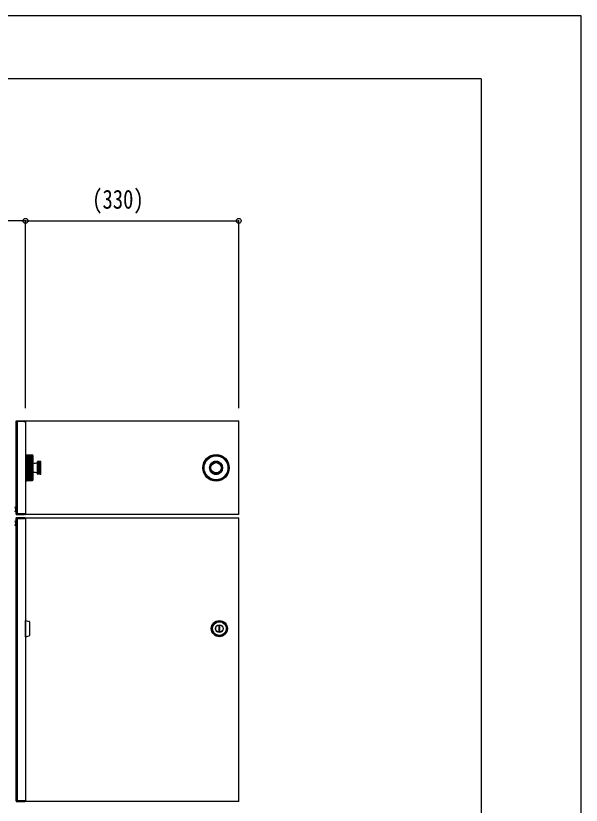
# Model space of a CAD drawing. Units: millimetres, scale not verified. Extents: x -2102 to 2102, y -1485 to 1485.
# Drawn here: x 1227 to 2102, y 262 to 1485 of the extents above; entities that cross this region are included whole.
import ezdxf
from ezdxf.enums import TextEntityAlignment as Align

# ---------------------------------------------------------------- set-up
doc = ezdxf.new("R2010")
doc.units = ezdxf.units.MM
doc.header["$LTSCALE"] = 8
for name, color, linetype in [('0-3_YKK_A1', 4, 'Continuous'), ('0-4_YKK_D', 6, 'Continuous'), ('0-5_YKK_ZWAK', 7, 'Continuous')]:
    doc.layers.add(name, color=color, linetype=linetype)
doc.styles.add('ＭＳ ゴシック', font='')
doc.styles.get('ＭＳ ゴシック').set_extended_font_data('MS Gothic')

msp = doc.modelspace()

# ---------------------------------------------------------------- linework, layer by layer
at = {"layer": '0-3_YKK_A1'}
for p, q in [((1227.374, 856.5), (1227.374, 713.5)), ((1227.374, 856.5), (1227.774, 856.5)), ((1227.764, 857.5), (1227.764, 856.7)), ((1227.764, 857.5), (1228.014, 857.5)), ((1227.774, 856.7), (1227.764, 856.7)), ((1227.774, 856.7), (1227.774, 856.5)), ((1228.014, 857.5), (1228.174, 857.5)), ((1228.014, 857.5), (1228.014, 857.433)), ((1228.174, 857.5), (1572.407, 857.5)), ((1228.31, 856.7), (1228.31, 854.5)), ((1229.11, 857.5), (1229.31, 857.5)), ((1229.11, 856.7), (1229.31, 856.7)), ((1229.11, 856.7), (1229.11, 854.5)), ((1229.31, 857.5), (1229.31, 856.7)), ((1229.31, 857.5), (1233.65, 857.5)), ((1233.65, 856.7), (1229.31, 856.7)), ((1229.31, 856.5), (1229.31, 713.5)), ((1233.65, 856.5), (1229.31, 856.5)), ((1233.65, 856.7), (1233.65, 857.5)), ((1233.65, 857.5), (1239.91, 857.5)), ((1239.91, 856.7), (1233.65, 856.7)), ((1241.11, 856.5), (1233.65, 856.5)), ((1239.91, 856.7), (1239.91, 857.5)), ((1239.91, 857.5), (1241.51, 857.5)), ((1239.91, 856.7), (1241.51, 856.7)), ((1242.31, 856.5), (1241.11, 856.5)), ((1241.51, 856.7), (1241.51, 856.5)), ((1242.31, 856.7), (1242.31, 856.5)), ((1242.31, 856.5), (1242.31, 713.5)), ((1572.407, 712.5), (1572.407, 857.5)), ((1228.31, 852.5), (1228.31, 854.5)), ((1229.11, 852.5), (1228.31, 852.5)), ((1229.11, 854.5), (1229.11, 852.5)), ((1242.31, 805.503), (1242.31, 764.503)), ((1243.21, 805.503), (1242.31, 805.503)), ((1243.21, 805.503), (1243.21, 764.503)), ((1243.21, 765.003), (1243.21, 805.003)), ((1243.21, 805.003), (1244.21, 805.003)), ((1244.71, 804.503), (1253.01, 804.503)), ((1253.114, 804.497), (1244.71, 804.497)), ((1253.115, 804.497), (1244.71, 804.497)), ((1244.71, 765.503), (1244.71, 804.497)), ((1253.288, 804.463), (1244.71, 804.463)), ((1253.484, 804.383), (1244.71, 804.383)), ((1253.638, 804.281), (1244.71, 804.281)), ((1253.796, 804.121), (1244.71, 804.121)), ((1253.903, 803.952), (1244.71, 803.952)), ((1253.987, 803.714), (1244.71, 803.714)), ((1254.01, 803.479), (1244.71, 803.479)), ((1254.01, 803.164), (1244.71, 803.164)), ((1254.01, 802.866), (1244.71, 802.866)), ((1254.01, 802.476), (1244.71, 802.476)), ((1254.01, 802.116), (1244.71, 802.116)), ((1254.01, 801.655), (1244.71, 801.655)), ((1254.01, 801.236), (1244.71, 801.236)), ((1254.01, 800.708), (1244.71, 800.708)), ((1254.01, 800.233), (1244.71, 800.233)), ((1254.01, 799.64), (1244.71, 799.64)), ((1254.01, 799.113), (1244.71, 799.113)), ((1254.01, 798.462), (1244.71, 798.462)), ((1254.01, 797.886), (1244.71, 797.886)), ((1254.01, 797.181), (1244.71, 797.181)), ((1254.01, 796.562), (1244.71, 796.562)), ((1254.01, 795.807), (1244.71, 795.807)), ((1254.01, 795.149), (1244.71, 795.149)), ((1254.01, 766.503), (1254.01, 803.503)), ((1254.11, 775.203), (1254.11, 794.803)), ((1265.21, 795.003), (1261.21, 795.003)), ((1261.21, 794.016), (1261.21, 794.692)), ((1265.935, 794.692), (1261.21, 794.692)), ((1254.01, 794.351), (1244.71, 794.351)), ((1254.01, 793.659), (1244.71, 793.659)), ((1254.01, 792.824), (1244.71, 792.824)), ((1254.01, 792.103), (1244.71, 792.103)), ((1254.01, 791.238), (1244.71, 791.238)), ((1254.01, 790.493), (1244.71, 790.493)), ((1254.01, 789.603), (1244.71, 789.603)), ((1254.01, 788.842), (1244.71, 788.842)), ((1254.01, 787.934), (1244.71, 787.934)), ((1254.01, 787.161), (1244.71, 787.161)), ((1254.01, 786.243), (1244.71, 786.243)), ((1254.01, 785.463), (1244.71, 785.463)), ((1254.01, 784.542), (1244.71, 784.542)), ((1254.01, 783.763), (1244.71, 783.763)), ((1254.01, 782.845), (1244.71, 782.845)), ((1260.71, 775.503), (1260.71, 794.503)), ((1266.21, 794.016), (1261.21, 794.016)), ((1261.21, 791.99), (1261.21, 793.261)), ((1266.21, 793.261), (1261.21, 793.261)), ((1266.21, 791.99), (1261.21, 791.99)), ((1261.21, 789.122), (1261.21, 790.834)), ((1266.21, 790.834), (1261.21, 790.834)), ((1266.21, 789.122), (1261.21, 789.122)), ((1261.21, 785.757), (1261.21, 787.704)), ((1266.21, 787.704), (1261.21, 787.704)), ((1266.21, 785.757), (1261.21, 785.757)), ((1266.21, 784.248), (1261.21, 784.248)), ((1261.21, 784.248), (1261.21, 782.301)), ((1266.21, 776.003), (1266.21, 794.003)), ((1254.01, 782.071), (1244.71, 782.071)), ((1254.01, 781.164), (1244.71, 781.164)), ((1254.01, 780.402), (1244.71, 780.402)), ((1254.01, 779.512), (1244.71, 779.512)), ((1254.01, 778.768), (1244.71, 778.768)), ((1254.01, 777.902), (1244.71, 777.902)), ((1254.01, 777.181), (1244.71, 777.181)), ((1254.01, 776.347), (1244.71, 776.347)), ((1254.01, 775.654), (1244.71, 775.654)), ((1254.01, 774.857), (1244.71, 774.857)), ((1254.01, 774.198), (1244.71, 774.198)), ((1254.01, 773.444), (1244.71, 773.444)), ((1254.01, 772.825), (1244.71, 772.825)), ((1254.01, 772.119), (1244.71, 772.119)), ((1254.01, 771.544), (1244.71, 771.544)), ((1254.01, 770.892), (1244.71, 770.892)), ((1254.01, 770.365), (1244.71, 770.365)), ((1266.21, 782.301), (1261.21, 782.301)), ((1266.21, 780.883), (1261.21, 780.883)), ((1261.21, 780.883), (1261.21, 779.171)), ((1266.21, 779.171), (1261.21, 779.171)), ((1261.21, 778.015), (1261.21, 776.744)), ((1266.21, 778.015), (1261.21, 778.015)), ((1266.21, 776.744), (1261.21, 776.744)), ((1261.21, 775.99), (1261.21, 775.314)), ((1266.21, 775.99), (1261.21, 775.99)), ((1265.935, 775.314), (1261.21, 775.314)), ((1265.21, 775.003), (1261.21, 775.003)), ((1243.21, 764.503), (1242.31, 764.503)), ((1243.21, 765.003), (1244.21, 765.003)), ((1254.01, 769.773), (1244.71, 769.773)), ((1254.01, 769.298), (1244.71, 769.298)), ((1254.01, 768.77), (1244.71, 768.77)), ((1254.01, 768.35), (1244.71, 768.35)), ((1254.01, 767.89), (1244.71, 767.89)), ((1254.01, 767.529), (1244.71, 767.529)), ((1254.01, 767.14), (1244.71, 767.14)), ((1254.01, 766.841), (1244.71, 766.841)), ((1254.01, 766.526), (1244.71, 766.526)), ((1253.987, 766.292), (1244.71, 766.292)), ((1253.903, 766.053), (1244.71, 766.053)), ((1253.796, 765.884), (1244.71, 765.884)), ((1253.638, 765.724), (1244.71, 765.724)), ((1253.484, 765.623), (1244.71, 765.623)), ((1253.288, 765.542), (1244.71, 765.542)), ((1253.114, 765.508), (1244.71, 765.508)), ((1244.71, 765.503), (1253.01, 765.503)), ((1227.374, 713.5), (1227.774, 713.5)), ((1227.764, 713.3), (1227.764, 712.5)), ((1227.764, 713.3), (1227.774, 713.3)), ((1228.014, 712.5), (1227.764, 712.5)), ((1227.774, 713.3), (1227.774, 713.5)), ((1228.014, 712.567), (1228.014, 712.5)), ((1228.014, 712.5), (1228.174, 712.5)), ((1572.407, 712.5), (1228.174, 712.5)), ((1228.31, 715.5), (1228.31, 717.5)), ((1228.31, 713.3), (1228.31, 715.5)), ((1229.11, 713.3), (1229.11, 715.5)), ((1229.11, 713.3), (1229.31, 713.3)), ((1229.11, 712.5), (1229.31, 712.5)), ((1233.65, 713.5), (1229.31, 713.5)), ((1229.31, 712.5), (1229.31, 713.3)), ((1233.65, 713.3), (1229.31, 713.3)), ((1229.31, 712.5), (1233.65, 712.5)), ((1241.11, 713.5), (1233.65, 713.5)), ((1239.91, 713.3), (1233.65, 713.3)), ((1239.91, 713.3), (1239.91, 712.5)), ((1241.51, 713.3), (1239.91, 713.3)), ((1241.51, 712.5), (1239.91, 712.5)), ((1242.31, 713.5), (1241.11, 713.5)), ((1241.51, 713.3), (1241.51, 713.5)), ((1242.31, 713.3), (1242.31, 713.5)), ((1227.374, 706.5), (1227.374, 269.5)), ((1227.374, 706.5), (1227.774, 706.5)), ((1227.764, 707.5), (1227.764, 706.7)), ((1227.764, 707.5), (1228.014, 707.5)), ((1227.774, 706.7), (1227.764, 706.7)), ((1227.774, 706.7), (1227.774, 706.5)), ((1227.81, 702.5), (1227.81, 706.7)), ((1227.81, 702.5), (1227.81, 706.7)), ((1227.81, 702.5), (1228.61, 702.5)), ((1227.81, 702.5), (1228.61, 702.5)), ((1228.014, 707.5), (1228.174, 707.5)), ((1228.014, 707.5), (1228.014, 707.433)), ((1228.174, 707.5), (1572.407, 707.5)), ((1240.81, 707.5), (1228.61, 707.5)), ((1240.81, 707.5), (1228.61, 707.5)), ((1228.81, 706.7), (1228.61, 706.7)), ((1228.61, 702.5), (1228.61, 706.7)), ((1228.81, 706.7), (1228.61, 706.7)), ((1228.61, 702.5), (1228.61, 706.7)), ((1228.81, 706.7), (1240.81, 706.7)), ((1228.81, 706.7), (1240.81, 706.7)), ((1229.31, 706.7), (1229.31, 707.5)), ((1229.31, 706.7), (1229.31, 707.5)), ((1229.31, 706.5), (1229.31, 269.5)), ((1241.51, 706.5), (1229.31, 706.5)), ((1229.31, 706.5), (1229.31, 269.5)), ((1241.51, 706.5), (1229.31, 706.5)), ((1240.81, 707.5), (1241.31, 707.5)), ((1240.81, 707.5), (1241.31, 707.5)), ((1241.31, 706.7), (1240.81, 706.7)), ((1241.31, 706.7), (1240.81, 706.7)), ((1241.31, 707.5), (1241.31, 706.7)), ((1241.31, 707.5), (1241.51, 707.5)), ((1241.31, 707.5), (1241.31, 706.7)), ((1241.31, 707.5), (1241.51, 707.5)), ((1241.31, 706.7), (1241.51, 706.7)), ((1241.31, 706.7), (1241.51, 706.7)), ((1241.51, 706.7), (1241.51, 706.5)), ((1242.31, 706.7), (1241.51, 706.7)), ((1241.51, 706.7), (1241.51, 706.5)), ((1242.31, 706.7), (1241.51, 706.7)), ((1242.31, 706.5), (1241.51, 706.5)), ((1242.31, 706.5), (1241.51, 706.5)), ((1242.31, 706.7), (1242.31, 706.5)), ((1242.31, 706.7), (1242.31, 706.5)), ((1572.407, 268.5), (1572.407, 707.5)), ((1227.81, 685.5), (1227.81, 290.5)), ((1229.31, 685.5), (1227.81, 685.5)), ((1242.31, 548.5), (1242.81, 548.5)), ((1242.31, 523.5), (1242.31, 548.5)), ((1242.81, 523.5), (1242.81, 548.5)), ((1248.51, 546.589), (1248.51, 525.411)), ((1229.31, 290.5), (1227.81, 290.5)), ((1227.374, 269.5), (1227.774, 269.5)), ((1227.764, 269.3), (1227.764, 268.5)), ((1227.764, 269.3), (1227.774, 269.3)), ((1227.774, 269.3), (1227.774, 269.5)), ((1227.81, 273.5), (1227.81, 269.3)), ((1227.81, 273.5), (1228.61, 273.5)), ((1227.81, 273.5), (1227.81, 269.3)), ((1227.81, 273.5), (1228.61, 273.5)), ((1228.61, 273.5), (1228.61, 269.3)), ((1228.61, 273.5), (1228.61, 269.3)), ((1228.61, 269.3), (1228.81, 269.3)), ((1228.81, 269.3), (1228.61, 269.3)), ((1228.61, 269.3), (1228.81, 269.3)), ((1228.81, 269.3), (1228.61, 269.3)), ((1240.81, 269.3), (1228.81, 269.3)), ((1240.81, 269.3), (1228.81, 269.3)), ((1241.51, 269.5), (1229.31, 269.5)), ((1241.51, 269.5), (1229.31, 269.5)), ((1229.31, 269.3), (1229.31, 268.5)), ((1229.31, 269.3), (1229.31, 268.5)), ((1240.81, 269.3), (1241.31, 269.3)), ((1240.81, 269.3), (1241.31, 269.3)), ((1241.51, 269.3), (1241.31, 269.3)), ((1241.51, 269.3), (1241.31, 269.3)), ((1241.51, 269.3), (1241.51, 269.5)), ((1241.51, 269.3), (1241.51, 269.5)), ((1242.31, 269.3), (1242.31, 269.5)), ((1242.31, 269.3), (1242.31, 269.5)), ((1228.014, 268.5), (1227.764, 268.5)), ((1228.014, 268.567), (1228.014, 268.5)), ((1228.014, 268.5), (1228.174, 268.5)), ((1572.407, 268.5), (1228.174, 268.5)), ((1228.81, 268.5), (1228.61, 268.5)), ((1228.81, 268.5), (1228.61, 268.5)), ((1228.81, 268.5), (1240.81, 268.5)), ((1228.81, 268.5), (1240.81, 268.5)), ((1241.51, 268.5), (1241.31, 268.5)), ((1241.51, 268.5), (1241.31, 268.5))]:
    msp.add_line(p, q, dxfattribs=at)
for points in [[(1227.774, 856.7), (1227.781, 856.856), (1227.804, 857.006), (1227.841, 857.144), (1227.891, 857.266), (1227.951, 857.365), (1228.02, 857.439), (1228.096, 857.485), (1228.174, 857.5)], [(1227.774, 713.3), (1227.781, 713.144), (1227.804, 712.994), (1227.841, 712.856), (1227.891, 712.734), (1227.951, 712.635), (1228.02, 712.561), (1228.096, 712.515), (1228.174, 712.5)], [(1228.31, 717.5), (1229.11, 717.5), (1229.11, 715.5)], [(1233.65, 713.3), (1233.65, 712.5), (1239.91, 712.5)], [(1227.774, 706.7), (1227.781, 706.856), (1227.804, 707.006), (1227.841, 707.144), (1227.891, 707.266), (1227.951, 707.365), (1228.02, 707.439), (1228.096, 707.485), (1228.174, 707.5)], [(1242.31, 706.5), (1242.31, 269.5), (1241.51, 269.5)], [(1242.31, 706.5), (1242.31, 269.5), (1241.51, 269.5)], [(1242.81, 548.5), (1245.91, 547.669), (1248.139, 547.072)], [(1242.31, 523.5), (1242.81, 523.5), (1245.91, 524.331), (1248.139, 524.928)], [(1227.774, 269.3), (1227.781, 269.144), (1227.804, 268.994), (1227.841, 268.856), (1227.891, 268.734), (1227.951, 268.635), (1228.02, 268.561), (1228.096, 268.515), (1228.174, 268.5)], [(1241.31, 269.3), (1241.31, 268.5), (1240.81, 268.5)], [(1241.31, 269.3), (1241.31, 268.5), (1240.81, 268.5)]]:
    msp.add_lwpolyline(points, dxfattribs=at)
msp.add_lwpolyline([(1541.507, 541), (1541.507, 531), (1543.307, 531), (1543.307, 541)], close=True, dxfattribs=at)
for centre, radius in [((1537.207, 785), 20.5), ((1537.207, 785), 20), ((1537.207, 785), 18.5), ((1537.207, 785), 10.1), ((1537.207, 785), 9), ((1537.207, 785), 8.1), ((1537.207, 785), 8), ((1542.407, 536), 12.5), ((1542.407, 536), 11.072), ((1542.407, 536), 10.589), ((1542.407, 536), 6), ((1542.407, 536), 5.7)]:
    msp.add_circle(centre, radius, dxfattribs=at)
for centre, radius, start, end in [((1229.11, 856.7), 0.8, 90, 180), ((1241.51, 856.7), 0.8, 0, 90), ((1242.91, 794.998), 0.3, 271, 0), ((1244.21, 804.503), 0.5, 0, 90), ((1253.01, 803.503), 1, 0, 90), ((1253.91, 794.803), 0.2, 0, 60), ((1261.21, 794.503), 0.5, 90, 180), ((1265.21, 794.003), 1, 0, 90), ((1520.321, 794.749), 0.3, 240, 60), ((1537.207, 785), 19.5, 145.88148, 149.11852), ((1521.235, 796.183), 0.3, 235, 55), ((1537.207, 785), 19.5, 140.88148, 144.11852), ((1522.271, 797.533), 0.3, 230, 50), ((1537.207, 785), 19.5, 135.88148, 139.11852), ((1523.42, 798.787), 0.3, 225, 45), ((1537.207, 785), 19.5, 130.88148, 134.11852), ((1524.674, 799.936), 0.3, 220, 40), ((1537.207, 785), 19.5, 125.88148, 129.11852), ((1526.023, 800.972), 0.3, 215, 35), ((1537.207, 785), 19.5, 120.88148, 124.11852), ((1527.458, 801.885), 0.3, 210, 30), ((1537.207, 785), 19.5, 115.88148, 119.11852), ((1528.967, 802.671), 0.3, 205, 25), ((1537.207, 785), 19.5, 110.88148, 114.11852), ((1530.538, 803.322), 0.3, 200, 20), ((1537.207, 785), 19.5, 105.88148, 109.11852), ((1532.16, 803.833), 0.3, 195, 15), ((1537.207, 785), 19.5, 100.88148, 104.11852), ((1533.821, 804.201), 0.3, 190, 10), ((1534.661, 794.671), 0.8, 197.03968, 12.45479), ((1537.207, 785), 10, 100.16235, 109.33212), ((1537.207, 785), 19.5, 95.88148, 99.11852), ((1535.508, 804.423), 0.3, 185, 5), ((1537.207, 785), 10, 89.33212, 100.16235), ((1537.207, 785), 19.5, 90.88148, 94.11852), ((1537.207, 804.498), 0.3, 180, 0), ((1538.122, 794.958), 0.8, 177.03968, 352.45479), ((1537.207, 785), 10, 80.16235, 89.33212), ((1537.207, 785), 19.5, 85.88148, 89.11852), ((1538.906, 804.423), 0.3, 175, 355), ((1537.207, 785), 10, 69.33212, 80.16235), ((1537.207, 785), 19.5, 80.88148, 84.11852), ((1540.593, 804.201), 0.3, 170, 350), ((1537.207, 785), 19.5, 75.88148, 79.11852), ((1542.253, 803.833), 0.3, 165, 345), ((1537.207, 785), 19.5, 70.88148, 74.11852), ((1543.875, 803.322), 0.3, 160, 340), ((1537.207, 785), 19.5, 65.88148, 69.11852), ((1545.447, 802.671), 0.3, 155, 335), ((1537.207, 785), 19.5, 60.88148, 64.11852), ((1546.956, 801.885), 0.3, 150, 330), ((1537.207, 785), 19.5, 55.88148, 59.11852), ((1548.39, 800.972), 0.3, 145, 325), ((1537.207, 785), 19.5, 50.88148, 54.11852), ((1549.74, 799.936), 0.3, 140, 320), ((1537.207, 785), 19.5, 45.88148, 49.11852), ((1550.994, 798.787), 0.3, 135, 315), ((1537.207, 785), 19.5, 40.88148, 44.11852), ((1552.143, 797.533), 0.3, 130, 310), ((1537.207, 785), 19.5, 35.88148, 39.11852), ((1553.178, 796.183), 0.3, 125, 305), ((1537.207, 785), 19.5, 30.88148, 34.11852), ((1554.092, 794.749), 0.3, 120, 300), ((1256.321, 800.191), 8, 253.95721, 303.27409), ((1254.61, 792.889), 0.5, 180, 256.81404), ((1537.207, 785), 19.5, 175.88148, 179.11852), ((1517.709, 785), 0.3, 270, 90), ((1537.207, 785), 19.5, 180.88148, 184.11852), ((1517.783, 786.699), 0.3, 265, 85), ((1517.783, 783.301), 0.3, 275, 95), ((1537.207, 785), 19.5, 170.88148, 174.11852), ((1537.207, 785), 19.5, 185.88148, 189.11852), ((1518.005, 788.386), 0.3, 260, 80), ((1537.207, 785), 19.5, 165.88148, 169.11852), ((1518.374, 790.046), 0.3, 255, 75), ((1537.207, 785), 19.5, 160.88148, 164.11852), ((1518.885, 791.669), 0.3, 250, 70), ((1537.207, 785), 19.5, 155.88148, 159.11852), ((1519.536, 793.24), 0.3, 245, 65), ((1537.207, 785), 19.5, 150.88148, 154.11852), ((1537.207, 785), 10, 169.33212, 180.16235), ((1527.241, 784.172), 0.8, 277.03968, 92.45479), ((1537.207, 785), 10, 180.16235, 189.33212), ((1537.207, 785), 10, 189.33212, 200.16235), ((1527.559, 787.631), 0.8, 257.03968, 72.45479), ((1537.207, 785), 10, 160.16235, 169.33212), ((1537.207, 785), 10, 149.33212, 160.16235), ((1529.041, 790.772), 0.8, 237.03968, 52.45479), ((1537.207, 785), 10, 140.16235, 149.33212), ((1537.207, 785), 10, 129.33212, 140.16235), ((1531.507, 793.217), 0.8, 217.03968, 32.45479), ((1537.207, 785), 10, 120.16235, 129.33212), ((1537.207, 785), 10, 109.33212, 120.16235), ((1541.473, 794.044), 0.8, 157.03968, 332.45479), ((1537.207, 785), 10, 60.16235, 69.33212), ((1537.207, 785), 10, 49.33212, 60.16235), ((1544.309, 792.04), 0.8, 137.03968, 312.45479), ((1537.207, 785), 10, 40.16235, 49.33212), ((1537.207, 785), 10, 29.33212, 40.16235), ((1546.288, 789.186), 0.8, 117.03968, 292.45479), ((1537.207, 785), 10, 20.16235, 29.33212), ((1546.855, 782.369), 0.8, 77.03968, 252.45479), ((1547.173, 785.828), 0.8, 97.03968, 272.45479), ((1537.207, 785), 10, 9.33212, 20.16235), ((1537.207, 785), 10, 340.16235, 349.33212), ((1537.207, 785), 10, 349.33212, 0.16235), ((1537.207, 785), 10, 0.16235, 9.33212), ((1537.207, 785), 19.5, 25.88148, 29.11852), ((1554.878, 793.24), 0.3, 115, 295), ((1537.207, 785), 19.5, 20.88148, 24.11852), ((1555.529, 791.669), 0.3, 110, 290), ((1537.207, 785), 19.5, 15.88148, 19.11852), ((1556.04, 790.046), 0.3, 105, 285), ((1556.408, 788.386), 0.3, 100, 280), ((1537.207, 785), 19.5, 10.88148, 14.11852), ((1556.63, 786.699), 0.3, 95, 275), ((1556.63, 783.301), 0.3, 85, 265), ((1556.705, 785), 0.3, 90, 270), ((1537.207, 785), 19.5, 5.88148, 9.11852), ((1537.207, 785), 19.5, 350.88148, 354.11852), ((1537.207, 785), 19.5, 0.88148, 4.11852), ((1537.207, 785), 19.5, 355.88148, 359.11852), ((1242.91, 775.008), 0.3, 0, 89), ((1253.91, 775.203), 0.2, 300, 0), ((1254.61, 777.117), 0.5, 103.18596, 180), ((1256.321, 769.814), 8, 56.72591, 103.18596), ((1261.21, 775.503), 0.5, 180, 270), ((1265.21, 776.003), 1, 270, 0), ((1518.005, 781.614), 0.3, 280, 100), ((1537.207, 785), 19.5, 190.88148, 194.11852), ((1518.374, 779.954), 0.3, 285, 105), ((1537.207, 785), 19.5, 195.88148, 199.11852), ((1518.885, 778.331), 0.3, 290, 110), ((1537.207, 785), 19.5, 200.88148, 204.11852), ((1519.536, 776.76), 0.3, 295, 115), ((1537.207, 785), 19.5, 205.88148, 209.11852), ((1520.321, 775.251), 0.3, 300, 120), ((1537.207, 785), 19.5, 210.88148, 214.11852), ((1521.235, 773.817), 0.3, 305, 125), ((1537.207, 785), 19.5, 215.88148, 219.11852), ((1522.271, 772.467), 0.3, 310, 130), ((1537.207, 785), 19.5, 220.88148, 224.11852), ((1523.42, 771.213), 0.3, 315, 135), ((1537.207, 785), 19.5, 225.88148, 229.11852), ((1524.674, 770.064), 0.3, 320, 140), ((1528.125, 780.814), 0.8, 297.03968, 112.45479), ((1537.207, 785), 10, 200.16235, 209.33212), ((1537.207, 785), 10, 209.33212, 220.16235), ((1530.105, 777.96), 0.8, 317.03968, 132.45479), ((1537.207, 785), 10, 220.16235, 229.33212), ((1537.207, 785), 10, 229.33212, 240.16235), ((1532.941, 775.956), 0.8, 337.03968, 152.45479), ((1537.207, 785), 10, 240.16235, 249.33212), ((1537.207, 785), 10, 249.33212, 260.16235), ((1536.291, 775.042), 0.8, 357.03968, 172.45479), ((1537.207, 785), 10, 260.16235, 269.33212), ((1537.207, 785), 10, 269.33212, 280.16235), ((1539.752, 775.329), 0.8, 17.03968, 192.45479), ((1537.207, 785), 10, 280.16235, 289.33212), ((1537.207, 785), 10, 289.33212, 300.16235), ((1542.906, 776.783), 0.8, 37.03968, 212.45479), ((1537.207, 785), 10, 300.16235, 309.33212), ((1537.207, 785), 10, 309.33212, 320.16235), ((1545.373, 779.228), 0.8, 57.03968, 232.45479), ((1537.207, 785), 10, 320.16235, 329.33212), ((1537.207, 785), 10, 329.33212, 340.16235), ((1549.74, 770.064), 0.3, 40, 220), ((1537.207, 785), 19.5, 310.88148, 314.11852), ((1550.994, 771.213), 0.3, 45, 225), ((1537.207, 785), 19.5, 315.88148, 319.11852), ((1552.143, 772.467), 0.3, 50, 230), ((1537.207, 785), 19.5, 320.88148, 324.11852), ((1553.178, 773.817), 0.3, 55, 235), ((1537.207, 785), 19.5, 325.88148, 329.11852), ((1554.092, 775.251), 0.3, 60, 240), ((1537.207, 785), 19.5, 330.88148, 334.11852), ((1554.878, 776.76), 0.3, 65, 245), ((1537.207, 785), 19.5, 335.88148, 339.11852), ((1555.529, 778.331), 0.3, 70, 250), ((1537.207, 785), 19.5, 340.88148, 344.11852), ((1556.04, 779.954), 0.3, 75, 255), ((1556.408, 781.614), 0.3, 80, 260), ((1537.207, 785), 19.5, 345.88148, 349.11852), ((1244.21, 765.503), 0.5, 270, 0), ((1253.01, 766.503), 1, 270, 0), ((1537.207, 785), 19.5, 230.88148, 234.11852), ((1526.023, 769.028), 0.3, 325, 145), ((1537.207, 785), 19.5, 235.88148, 239.11852), ((1527.458, 768.114), 0.3, 330, 150), ((1537.207, 785), 19.5, 240.88148, 244.11852), ((1528.967, 767.329), 0.3, 335, 155), ((1537.207, 785), 19.5, 245.88148, 249.11852), ((1530.538, 766.678), 0.3, 340, 160), ((1537.207, 785), 19.5, 250.88148, 254.11852), ((1532.16, 766.167), 0.3, 345, 165), ((1537.207, 785), 19.5, 255.88148, 259.11852), ((1533.821, 765.799), 0.3, 350, 170), ((1537.207, 785), 19.5, 260.88148, 264.11852), ((1535.508, 765.576), 0.3, 355, 175), ((1537.207, 785), 19.5, 265.88148, 269.11852), ((1537.207, 765.502), 0.3, 0, 180), ((1537.207, 785), 19.5, 270.88148, 274.11852), ((1538.906, 765.576), 0.3, 5, 185), ((1537.207, 785), 19.5, 275.88148, 279.11852), ((1540.593, 765.799), 0.3, 10, 190), ((1537.207, 785), 19.5, 280.88148, 284.11852), ((1542.253, 766.167), 0.3, 15, 195), ((1537.207, 785), 19.5, 285.88148, 289.11852), ((1543.875, 766.678), 0.3, 20, 200), ((1537.207, 785), 19.5, 290.88148, 294.11852), ((1545.447, 767.329), 0.3, 25, 205), ((1537.207, 785), 19.5, 295.88148, 299.11852), ((1546.956, 768.114), 0.3, 30, 210), ((1537.207, 785), 19.5, 300.88148, 304.11852), ((1548.39, 769.028), 0.3, 35, 215), ((1537.207, 785), 19.5, 305.88148, 309.11852), ((1220.691, 720.5), 6.685, 324.03574, 35.96426), ((1229.11, 713.3), 0.8, 180, 270), ((1241.51, 713.3), 0.8, 270, 0), ((1220.691, 699), 6.685, 324.03574, 35.96426), ((1228.61, 706.7), 0.8, 90, 180), ((1228.61, 706.7), 0.8, 90, 180), ((1241.51, 706.7), 0.8, 0, 90), ((1241.51, 706.7), 0.8, 0, 90), ((1248.01, 546.589), 0.5, 0, 75), ((1248.01, 525.411), 0.5, 285, 0), ((1228.61, 269.3), 0.8, 180, 270), ((1228.61, 269.3), 0.8, 180, 270), ((1241.51, 269.3), 0.8, 270, 0), ((1241.51, 269.3), 0.8, 270, 0)]:
    msp.add_arc(centre, radius, start, end, dxfattribs=at)
at = {"layer": '0-4_YKK_D'}
for p, q in [((1242.31, 1167.5), (852.51, 1167.5)), ((1242.31, 1107.5), (1242.31, 1168.5)), ((1242.31, 877.5), (1242.31, 1168.5)), ((1242.31, 1167.5), (1572.407, 1167.5)), ((1572.407, 877.5), (1572.407, 1168.5))]:
    msp.add_line(p, q, dxfattribs=at)
for centre in [(1242.31, 1167.5), (1572.407, 1167.5)]:
    msp.add_circle(centre, 3.75, dxfattribs=at)
at = {"layer": '0-5_YKK_ZWAK'}
for q in [(-1952.49, 1387.5), (1947.51, -1262.5)]:
    msp.add_line((1947.51, 1387.5), q, dxfattribs=at)
msp.add_lwpolyline([(-2102.5, -1485), (2102.5, -1485), (2102.5, 1485), (-2102.5, 1485)], close=True, dxfattribs=at)

# ---------------------------------------------------------------- texts
at = {"layer": '0-4_YKK_D', "style": 'ＭＳ ゴシック', "width": 0.8}
msp.add_text('(330)', height=29.33, dxfattribs=at).set_placement((1345.492, 1177.5), align=Align.BOTTOM_LEFT)

doc.saveas('drawing.dxf')
